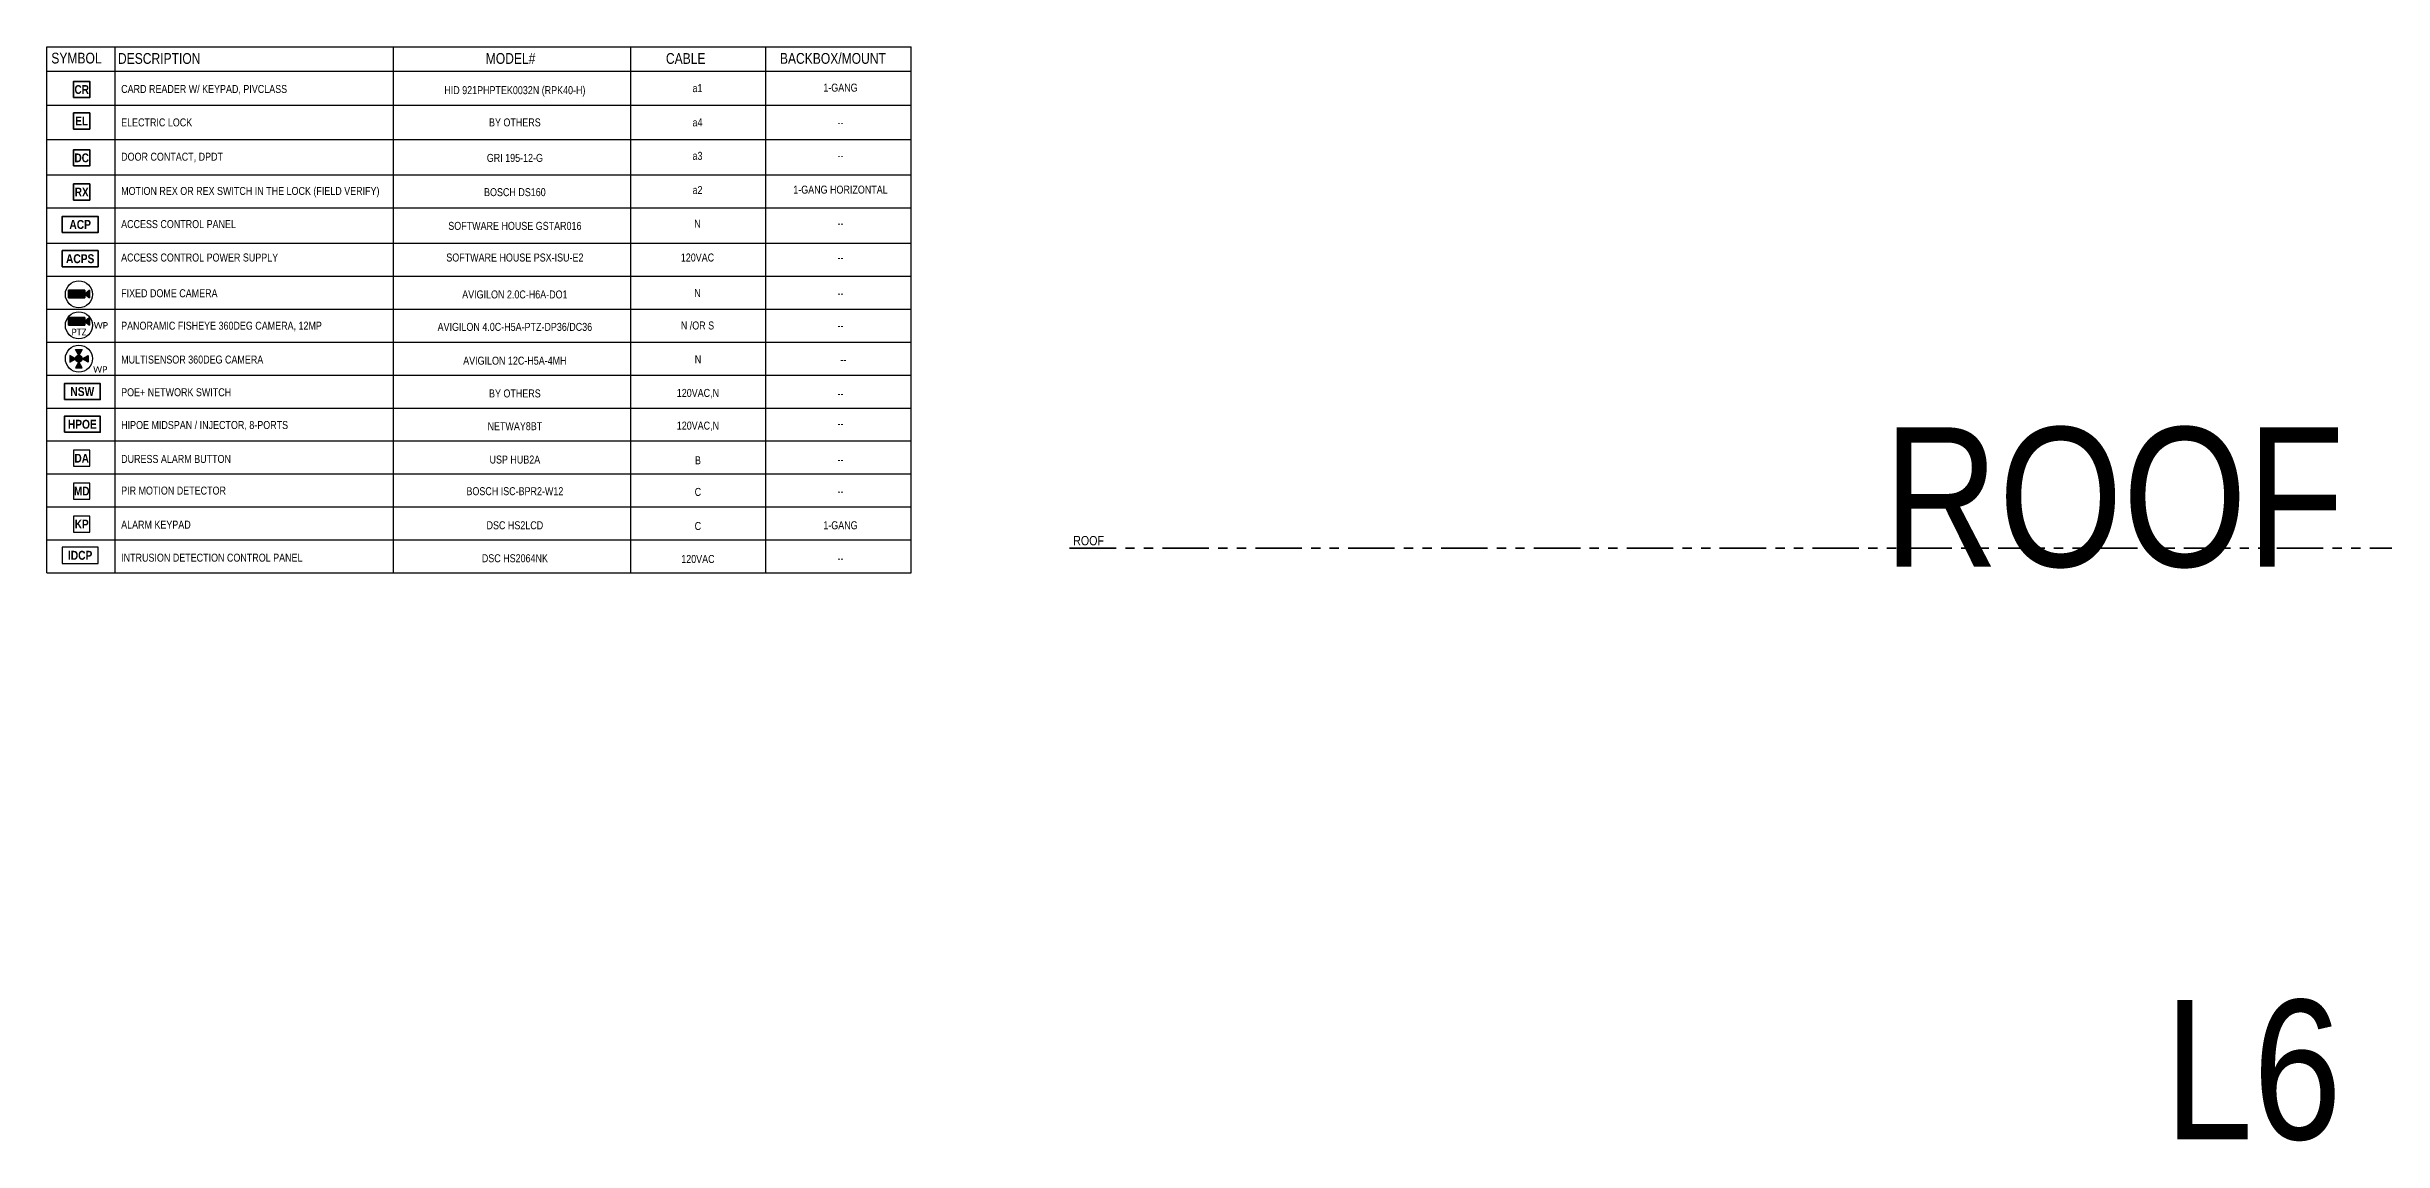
# Model space of a CAD drawing. Header units: inches. Extents: x 84 to 207, y -12 to 77.
# Drawn here: x 86.45 to 117.9, y 38.02 to 52.75 of the extents above; entities that cross this region are included whole.
import ezdxf
from ezdxf.enums import TextEntityAlignment as Align

# ---------------------------------------------------------------- set-up
doc = ezdxf.new("R2010")
doc.units = ezdxf.units.IN
doc.header["$MEASUREMENT"] = 0
doc.set_wipeout_variables(frame=1)
doc.linetypes.add('PHANTOM2', pattern=[1.25, 0.625, -0.125, 0.125, -0.125, 0.125, -0.125])
for name, color, linetype, lineweight in [('E-CCTV-SYMB', 203, 'Continuous', 40), ('E-SERT-ACCS', 23, 'Continuous', 40), ('E-SERT-IDS', 1, 'Continuous', 30), ('F-ALRM-WIRE-DTCT', 151, 'Continuous', 35), ('F-ANNO-TEXT', 7, 'Continuous', 25), ('JCI-CCTV', 5, 'Continuous', 30), ('S-ANNO-LEGN', 3, 'Continuous', 25)]:
    doc.layers.add(name, color=color, linetype=linetype, lineweight=lineweight)
doc.styles.add('Body', font='', dxfattribs={"height": 0.09375})
doc.styles.add('Body_Bold', font='', dxfattribs={"height": 0.09375})
doc.styles.add('Calibri', font='calibri.ttf', dxfattribs={"height": 12})
doc.styles.add('ROMANS', font='arial.ttf', dxfattribs={"height": 0.0935})
doc.styles.get('Body').set_extended_font_data('Arial Narrow')
doc.styles.get('Body_Bold').set_extended_font_data('Arial Narrow', bold=True)

# ---------------------------------------------------------------- blocks, each defined once
blk = doc.blocks.new('SEC_CardReader')
blk.add_wipeout([(-0.0865, 0.173), (-0.0865, 0), (0.0865, 0), (0.0865, 0.173)])
at = {"color": 0, "linetype": 'ByBlock', "lineweight": -2}
blk.add_lwpolyline([(-0.0865, 0), (0.0865, 0), (0.0865, 0.173), (-0.0865, 0.173)], close=True, dxfattribs=at)
at = {"color": 0, "linetype": 'ByBlock', "lineweight": -2, "style": 'Body_Bold', "flags": 8}
blk.add_attdef('DEVICE_TYPE', text='', height=0.0938, dxfattribs=at).set_placement((0, 0.0865), align=Align.MIDDLE)
blk = doc.blocks.new('SEC_Security Panel')
blk.add_wipeout([(-0.205, 0.031), (-0.205, -0.138), (0.172, -0.138), (0.172, 0.031)])
at = {"color": 0, "linetype": 'ByBlock', "lineweight": -2}
blk.add_lwpolyline([(-0.205, -0.138), (0.172, -0.138), (0.172, 0.031), (-0.205, 0.031)], close=True, dxfattribs=at)
at = {"color": 0, "linetype": 'ByBlock', "lineweight": -2, "style": 'Body_Bold', "flags": 8}
blk.add_attdef('DEVICE_TYPE', text='', height=0.0938, dxfattribs=at).set_placement((-0.016, -0.054), align=Align.MIDDLE)
blk = doc.blocks.new('A$C32fc2197')
at = {"layer": 'JCI-CCTV'}
for points in [[(0.264, 0.134), (0.264, 0.239), (0.042, 0.239), (0.042, 0.134), (0.089, 0.134)], [(0.326, 0.134), (0.326, 0.239), (0.264, 0.186), (0.289, 0.166)]]:
    blk.add_hatch(color=0, dxfattribs=at).paths.add_polyline_path(points, flags=0)
at = {"layer": 'JCI-CCTV', "color": 0}
for p, q in [((0.042, 0.239), (0.042, 0.134)), ((0.264, 0.239), (0.042, 0.239)), ((0.042, 0.239), (0.264, 0.239)), ((0.042, 0.134), (0.042, 0.239)), ((0.042, 0.134), (0.264, 0.134)), ((0.264, 0.134), (0.042, 0.134)), ((0.264, 0.134), (0.264, 0.239)), ((0.326, 0.239), (0.264, 0.186)), ((0.264, 0.239), (0.264, 0.134)), ((0.264, 0.186), (0.326, 0.239)), ((0.264, 0.186), (0.326, 0.134)), ((0.326, 0.134), (0.264, 0.186)), ((0.326, 0.134), (0.326, 0.239)), ((0.326, 0.239), (0.326, 0.134))]:
    blk.add_line(p, q, dxfattribs=at)
blk.add_circle((0.182, 0.182), 0.182, dxfattribs=at)
blk = doc.blocks.new('A$C05d116bf')
at = {"layer": 'JCI-CCTV'}
for points in [[(0.082, -0.182), (0.082, -0.077), (-0.14, -0.077), (-0.14, -0.182), (-0.093, -0.182)], [(0.144, -0.182), (0.144, -0.077), (0.082, -0.13), (0.106, -0.151)]]:
    blk.add_hatch(color=0, dxfattribs=at).paths.add_polyline_path(points, flags=0)
at = {"layer": 'JCI-CCTV', "color": 0}
for p, q in [((-0.14, -0.077), (-0.14, -0.182)), ((0.082, -0.077), (-0.14, -0.077)), ((-0.14, -0.077), (0.082, -0.077)), ((-0.14, -0.182), (-0.14, -0.077)), ((-0.14, -0.182), (0.082, -0.182)), ((0.082, -0.182), (-0.14, -0.182)), ((0.082, -0.182), (0.082, -0.077)), ((0.144, -0.077), (0.082, -0.13)), ((0.082, -0.077), (0.082, -0.182)), ((0.082, -0.13), (0.144, -0.077)), ((0.082, -0.13), (0.144, -0.182)), ((0.144, -0.182), (0.082, -0.13)), ((0.144, -0.182), (0.144, -0.077)), ((0.144, -0.077), (0.144, -0.182))]:
    blk.add_line(p, q, dxfattribs=at)
blk.add_circle((0, -0.182), 0.182, dxfattribs=at)
at = {"layer": 'JCI-CCTV', "color": 0, "char_height": 0.0875, "width": 0.15904, "attachment_point": 1, "style": 'Calibri'}
for s, insert in [('PTZ', (-0.1, -0.228)), ('WP', (0.2, -0.139))]:
    blk.add_mtext(s, dxfattribs=dict(at, insert=insert))
blk = doc.blocks.new('A$Cff9ec2ec')
at = {"layer": 'JCI-CCTV'}
for points in [[(-0.043, -0.183), (-0.123, -0.139), (-0.123, -0.228), (-0.044, -0.184)], [(0, -0.14), (0.044, -0.06), (-0.044, -0.06), (0, -0.14)], [(0.044, -0.307), (0, -0.227), (-0.044, -0.307), (-0.035, -0.307)], [(0.029, -0.216), (0.034, -0.21), (0.036, -0.207), (0.04, -0.2), (0.042, -0.193), (0.043, -0.183), (0.042, -0.174), (0.041, -0.169), (0.039, -0.164), (0.033, -0.156), (0.029, -0.151), (0.023, -0.147), (0.019, -0.144), (0.013, -0.142), (0.006, -0.141), (0, -0.14), (-0.006, -0.141), (-0.009, -0.141), (-0.015, -0.143), (-0.02, -0.145), (-0.027, -0.15), (-0.032, -0.154), (-0.036, -0.16), (-0.04, -0.167), (-0.042, -0.174), (-0.043, -0.184), (-0.042, -0.193), (-0.041, -0.198), (-0.039, -0.203), (-0.033, -0.211), (-0.029, -0.216), (-0.023, -0.22), (-0.019, -0.223), (-0.013, -0.225), (-0.006, -0.226), (0, -0.227), (0.006, -0.226), (0.009, -0.226), (0.015, -0.224), (0.02, -0.222), (0.027, -0.217)], [(0.123, -0.228), (0.123, -0.139), (0.043, -0.183), (0.075, -0.201)]]:
    blk.add_hatch(color=0, dxfattribs=at).paths.add_polyline_path(points, flags=0)
at = {"layer": 'JCI-CCTV', "color": 0, "flags": 128}
for points in [[(-0.043, -0.183), (-0.123, -0.139), (-0.123, -0.183), (-0.123, -0.228)], [(0, -0.14), (-0.044, -0.06), (0, -0.06), (0.044, -0.06)], [(0, -0.227), (-0.044, -0.307), (0, -0.307), (0.044, -0.307)], [(0.043, -0.183), (0.123, -0.139), (0.123, -0.183), (0.123, -0.228)]]:
    blk.add_lwpolyline(points, close=True, dxfattribs=at)
at = {"layer": 'JCI-CCTV', "color": 0}
for centre, radius in [((0, -0.182), 0.182), ((0, -0.183), 0.0433)]:
    blk.add_circle(centre, radius, dxfattribs=at)
for start, end in [(90, 270), (270, 90)]:
    blk.add_arc((0, -0.183), 0.0433, start, end, dxfattribs=at)
at = {"layer": 'JCI-CCTV', "color": 0, "insert": (0.192, -0.284), "char_height": 0.0875, "width": 0.15904, "attachment_point": 1, "style": 'Calibri'}
blk.add_mtext('WP', dxfattribs=at)

msp = doc.modelspace()

# ---------------------------------------------------------------- linework, layer by layer
at = {"layer": 'F-ALRM-WIRE-DTCT', "color": 251, "linetype": 'PHANTOM2', "true_color": 0x636466}
msp.add_line((100.216, 46.003), (128.769, 46.003), dxfattribs=at)
at = {"layer": 'S-ANNO-LEGN', "linetype": 'Continuous'}
for p, q in [((86.446, 52.754), (98.081, 52.754)), ((86.446, 45.671), (86.446, 52.754)), ((87.361, 52.754), (87.361, 45.671)), ((91.11, 52.754), (91.11, 45.671)), ((94.303, 52.754), (94.303, 45.671)), ((96.122, 52.754), (96.122, 45.671)), ((98.081, 45.671), (98.081, 52.754))]:
    msp.add_line(p, q, dxfattribs=at)
at = {"layer": 'S-ANNO-LEGN'}
for p, q in [((86.446, 52.427), (98.081, 52.427)), ((86.446, 51.966), (98.081, 51.966)), ((86.446, 51.966), (98.081, 51.966)), ((86.446, 51.966), (98.081, 51.966)), ((86.446, 51.506), (98.081, 51.506)), ((86.446, 51.027), (98.081, 51.027)), ((86.446, 50.585), (98.081, 50.585)), ((86.446, 49.664), (98.081, 49.664)), ((86.446, 49.22), (98.081, 49.22)), ((86.446, 48.777), (98.081, 48.777)), ((86.446, 47.889), (98.081, 47.889)), ((86.446, 47.446), (98.081, 47.446)), ((86.446, 47.002), (98.081, 47.002)), ((86.446, 46.558), (98.081, 46.558)), ((86.446, 46.115), (98.081, 46.115)), ((86.446, 45.671), (98.081, 45.671))]:
    msp.add_line(p, q, dxfattribs=at)

# ---------------------------------------------------------------- block references
at = {"layer": 'E-CCTV-SYMB'}
for name, p in [('A$C32fc2197', (86.697, 49.238)), ('A$C05d116bf', (86.879, 49.185))]:
    msp.add_blockref(name, p, dxfattribs=at)

# ---------------------------------------------------------------- texts
at = {"layer": 'Defpoints', "color": 6, "style": 'Body'}
for s, p in [('ROOF', (111.17, 45.754)), ('L6', (114.951, 38.044))]:
    msp.add_text(s, height=1.875, dxfattribs=at).set_placement(p)
at = {"layer": 'F-ANNO-TEXT', "insert": (100.264, 46.04), "char_height": 0.125, "width": 0.85951, "attachment_point": 7, "style": 'Body'}
msp.add_mtext('ROOF', dxfattribs=at)
at = {"layer": 'S-ANNO-LEGN', "style": 'ROMANS', "width": 0.8}
for s, height, p in [('SYMBOL', 0.1454, (86.846, 52.528)), ('MODEL#', 0.1454, (92.69, 52.523)), ('CABLE', 0.1454, (95.048, 52.523)), ('BACKBOX/MOUNT', 0.14541, (97.029, 52.524))]:
    msp.add_text(s, height=height, dxfattribs=at).set_placement(p, align=Align.CENTER)
msp.add_text('DESCRIPTION', height=0.14541, dxfattribs=at).set_placement((87.405, 52.523))
for s, p in [('CARD READER W/ KEYPAD, PIVCLASS', (87.448, 52.185)), ('ELECTRIC LOCK', (87.448, 51.735)), ('DOOR CONTACT, DPDT', (87.448, 51.273)), ('MOTION REX OR REX SWITCH IN THE LOCK (FIELD VERIFY)', (87.448, 50.812)), ('ACCESS CONTROL PANEL', (87.448, 50.366)), ('ACCESS CONTROL POWER SUPPLY', (87.448, 49.916)), ('FIXED DOME CAMERA', (87.448, 49.435)), ('PANORAMIC FISHEYE 360DEG CAMERA, 12MP', (87.448, 48.998)), ('MULTISENSOR 360DEG CAMERA', (87.448, 48.542)), ('POE+ NETWORK SWITCH', (87.448, 48.102)), ('HIPOE MIDSPAN / INJECTOR, 8-PORTS', (87.448, 47.661)), ('DURESS ALARM BUTTON', (87.448, 47.204)), ('PIR MOTION DETECTOR', (87.448, 46.778)), ('ALARM KEYPAD', (87.448, 46.319)), ('INTRUSION DETECTION CONTROL PANEL', (87.448, 45.875))]:
    msp.add_text(s, height=0.10771, dxfattribs=at).set_placement(p, align=Align.MIDDLE_LEFT)
for s, height, p in [('HID 921PHPTEK0032N (RPK40-H)', 0.10771, (92.748, 52.169)), ('a1', 0.1077, (95.206, 52.197)), ('1-GANG', 0.1077, (97.131, 52.203)), ('BY OTHERS', 0.1077, (92.748, 51.735)), ('a4', 0.1077, (95.206, 51.735)), ('--', 0.1077, (97.131, 51.735)), ('GRI 195-12-G', 0.10771, (92.748, 51.257)), ('a3', 0.1077, (95.206, 51.285)), ('--', 0.1077, (97.131, 51.29)), ('BOSCH DS160', 0.10771, (92.748, 50.796)), ('a2', 0.1077, (95.206, 50.825)), ('1-GANG HORIZONTAL', 0.10771, (97.131, 50.83)), ('SOFTWARE HOUSE GSTAR016', 0.10771, (92.748, 50.342)), ('N', 0.108, (95.206, 50.371)), ('--', 0.1077, (97.131, 50.376)), ('SOFTWARE HOUSE PSX-ISU-E2', 0.10771, (92.748, 49.916)), ('120VAC', 0.1077, (95.206, 49.916)), ('--', 0.1077, (97.131, 49.916)), ('AVIGILON 2.0C-H6A-DO1', 0.10771, (92.748, 49.419)), ('N', 0.108, (95.206, 49.439)), ('--', 0.1077, (97.131, 49.436)), ('AVIGILON 4.0C-H5A-PTZ-DP36/DC36', 0.10771, (92.748, 48.982)), ('N /OR S', 0.1077, (95.206, 49.001)), ('--', 0.1077, (97.131, 48.999)), ('AVIGILON 12C-H5A-4MH', 0.10771, (92.748, 48.527)), ('N', 0.108, (95.213, 48.546)), ('--', 0.1077, (97.169, 48.543)), ('BY OTHERS', 0.1077, (92.748, 48.086)), ('120VAC,N', 0.1077, (95.212, 48.093)), ('--', 0.1077, (97.131, 48.085)), ('NETWAY8BT', 0.1077, (92.748, 47.645)), ('120VAC,N', 0.1077, (95.212, 47.653)), ('--', 0.1077, (97.131, 47.679)), ('USP HUB2A', 0.1077, (92.748, 47.196)), ('B', 0.108, (95.212, 47.186)), ('--', 0.1077, (97.131, 47.196)), ('BOSCH ISC-BPR2-W12', 0.10771, (92.748, 46.77)), ('C', 0.108, (95.212, 46.76)), ('--', 0.1077, (97.131, 46.77)), ('DSC HS2LCD', 0.1077, (92.748, 46.311)), ('C', 0.108, (95.212, 46.301)), ('1-GANG', 0.1077, (97.131, 46.311)), ('DSC HS2064NK', 0.10771, (92.748, 45.867)), ('120VAC', 0.1077, (95.212, 45.857)), ('--', 0.1077, (97.131, 45.867))]:
    msp.add_text(s, height=height, dxfattribs=at).set_placement(p, align=Align.MIDDLE_CENTER)

# ---------------------------------------------------------------- next in the draw order: block references
at = {"layer": 'E-CCTV-SYMB', "lineweight": 35}
ref = msp.add_blockref('SEC_Security Panel', (86.946, 48.18), dxfattribs=dict(at, xscale=1.279276374271595, yscale=1.279276374271595, zscale=1.279276374271595))
ref.add_attrib('DEVICE_TYPE', 'NSW', dxfattribs={"layer": '0', "color": 0, "linetype": 'ByBlock', "lineweight": -2, "height": 0.1199, "style": 'Body_Bold'}).set_placement((86.925, 48.111), align=Align.MIDDLE)
ref = msp.add_blockref('SEC_Security Panel', (86.946, 47.739), dxfattribs=dict(at, xscale=1.279276374271595, yscale=1.279276374271595, zscale=1.279276374271595))
ref.add_attrib('DEVICE_TYPE', 'HPOE', dxfattribs={"layer": '0', "color": 0, "linetype": 'ByBlock', "lineweight": -2, "height": 0.1199, "style": 'Body_Bold'}).set_placement((86.925, 47.671), align=Align.MIDDLE)
at = {"layer": 'E-SERT-ACCS', "lineweight": 35}
ref = msp.add_blockref('SEC_CardReader', (86.917, 52.069), dxfattribs=dict(at, xscale=1.254504259509696, yscale=1.254504259509696, zscale=1.254504259509696))
ref.add_attrib('DEVICE_TYPE', 'CR', dxfattribs={"layer": '0', "color": 0, "linetype": 'ByBlock', "lineweight": -2, "height": 0.1176, "style": 'Body_Bold'}).set_placement((86.917, 52.178), align=Align.MIDDLE)
ref = msp.add_blockref('SEC_CardReader', (86.917, 51.149), dxfattribs=dict(at, xscale=1.254504259509681, yscale=1.254504259509681, zscale=1.254504259509681))
ref.add_attrib('DEVICE_TYPE', 'DC', dxfattribs={"layer": '0', "color": 0, "linetype": 'ByBlock', "lineweight": -2, "height": 0.1176, "style": 'Body_Bold'}).set_placement((86.917, 51.258), align=Align.MIDDLE)
ref = msp.add_blockref('SEC_Security Panel', (86.917, 50.429), dxfattribs=dict(at, xscale=1.279276374271595, yscale=1.279276374271595, zscale=1.279276374271595))
ref.add_attrib('DEVICE_TYPE', 'ACP', dxfattribs={"layer": '0', "color": 0, "linetype": 'ByBlock', "lineweight": -2, "height": 0.1199, "style": 'Body_Bold'}).set_placement((86.896, 50.361), align=Align.MIDDLE)
ref = msp.add_blockref('SEC_Security Panel', (86.917, 49.969), dxfattribs=dict(at, xscale=1.279276374271595, yscale=1.279276374271595, zscale=1.279276374271595))
ref.add_attrib('DEVICE_TYPE', 'ACPS', dxfattribs={"layer": '0', "color": 0, "linetype": 'ByBlock', "lineweight": -2, "height": 0.1199, "style": 'Body_Bold'}).set_placement((86.896, 49.9), align=Align.MIDDLE)
at = {"layer": 'E-SERT-IDS'}
ref = msp.add_blockref('SEC_CardReader', (86.917, 47.106), dxfattribs=dict(at, xscale=1.254504259509681, yscale=1.254504259509681, zscale=1.254504259509681))
ref.add_attrib('DEVICE_TYPE', 'DA', dxfattribs={"layer": '0', "color": 0, "linetype": 'ByBlock', "lineweight": -2, "height": 0.1176, "style": 'Body_Bold'}).set_placement((86.917, 47.214), align=Align.MIDDLE)
ref = msp.add_blockref('SEC_CardReader', (86.917, 46.662), dxfattribs=dict(at, xscale=1.254504259509681, yscale=1.254504259509681, zscale=1.254504259509681))
ref.add_attrib('DEVICE_TYPE', 'MD', dxfattribs={"layer": '0', "color": 0, "linetype": 'ByBlock', "lineweight": -2, "height": 0.1176, "style": 'Body_Bold'}).set_placement((86.917, 46.771), align=Align.MIDDLE)
ref = msp.add_blockref('SEC_CardReader', (86.917, 46.218), dxfattribs=dict(at, xscale=1.254504259509681, yscale=1.254504259509681, zscale=1.254504259509681))
ref.add_attrib('DEVICE_TYPE', 'KP', dxfattribs={"layer": '0', "color": 0, "linetype": 'ByBlock', "lineweight": -2, "height": 0.1176, "style": 'Body_Bold'}).set_placement((86.917, 46.327), align=Align.MIDDLE)
ref = msp.add_blockref('SEC_Security Panel', (86.917, 45.975), dxfattribs=dict(at, xscale=1.279276374271595, yscale=1.279276374271595, zscale=1.279276374271595))
ref.add_attrib('DEVICE_TYPE', 'IDCP', dxfattribs={"layer": '0', "color": 0, "linetype": 'ByBlock', "lineweight": -2, "height": 0.1199, "style": 'Body_Bold'}).set_placement((86.896, 45.907), align=Align.MIDDLE)

# ---------------------------------------------------------------- next in the draw order: linework, layer by layer
at = {"layer": 'S-ANNO-LEGN'}
for p, q in [((86.446, 51.966), (98.081, 51.966)), ((86.446, 51.966), (98.081, 51.966)), ((86.446, 50.585), (98.081, 50.585)), ((86.446, 50.585), (98.081, 50.585)), ((86.446, 50.108), (98.081, 50.108)), ((86.446, 48.333), (98.081, 48.333)), ((86.446, 48.333), (98.081, 48.333))]:
    msp.add_line(p, q, dxfattribs=at)

# ---------------------------------------------------------------- next in the draw order: block references
at = {"layer": 'E-CCTV-SYMB'}
msp.add_blockref('A$Cff9ec2ec', (86.879, 48.737), dxfattribs=at)

# ---------------------------------------------------------------- next in the draw order: block references
at = {"layer": 'E-SERT-ACCS', "lineweight": 35}
ref = msp.add_blockref('SEC_CardReader', (86.917, 51.646), dxfattribs=dict(at, xscale=1.254504259509681, yscale=1.254504259509681, zscale=1.254504259509681))
ref.add_attrib('DEVICE_TYPE', 'EL', dxfattribs={"layer": '0', "color": 0, "linetype": 'ByBlock', "lineweight": -2, "height": 0.1176, "style": 'Body_Bold'}).set_placement((86.917, 51.755), align=Align.MIDDLE)
ref = msp.add_blockref('SEC_CardReader', (86.917, 50.689), dxfattribs=dict(at, xscale=1.254504259509681, yscale=1.254504259509681, zscale=1.254504259509681))
ref.add_attrib('DEVICE_TYPE', 'RX', dxfattribs={"layer": '0', "color": 0, "linetype": 'ByBlock', "lineweight": -2, "height": 0.1176, "style": 'Body_Bold'}).set_placement((86.917, 50.797), align=Align.MIDDLE)

# ---------------------------------------------------------------- next in the draw order: linework, layer by layer
at = {"layer": 'S-ANNO-LEGN'}
for p, q in [((86.446, 51.966), (98.081, 51.966)), ((86.446, 51.027), (98.081, 51.027))]:
    msp.add_line(p, q, dxfattribs=at)

doc.saveas('drawing.dxf')
